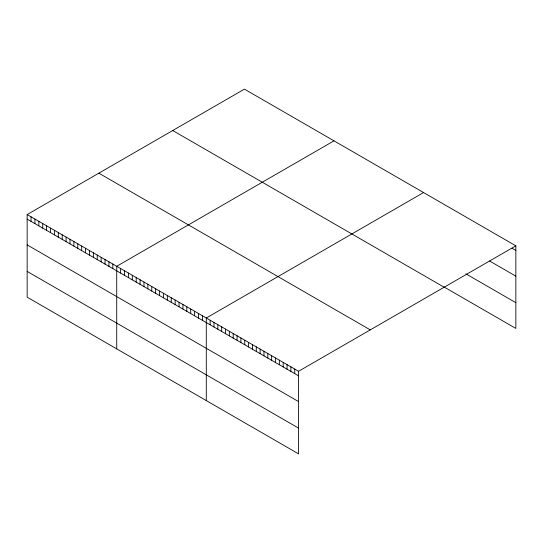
<?xml version="1.0" encoding="UTF-8"?>
<svg xmlns="http://www.w3.org/2000/svg" width="543" height="543" viewBox="0 0 543 543"><rect width="100%" height="100%" fill="white"/><g stroke="black" fill="none" stroke-linecap="round" stroke-linejoin="round"><path stroke-width="0.81" d="M27.15 214.566L298.575 371.276L298.575 453.873L27.15 297.164L27.15 214.566L244.425 89.127L515.85 245.836L515.85 328.434L444.072 286.989M333.993 140.841L116.725 266.28L116.725 348.877M423.567 192.555L206.292 317.994L206.292 400.591M298.575 371.276L515.85 245.836M512.001 248.178L515.85 250.404M489.576 260.979L515.85 276.149M465.86 273.821L515.85 302.682M172.722 130.524L444.154 287.233M98.846 173.176L370.278 329.879M27.15 219.134L298.575 375.844M27.15 244.886L298.575 401.589M27.15 271.412L298.575 428.122M294.734 369.057L294.734 373.625M290.885 366.837L290.885 371.405M287.043 364.618L287.043 369.179M283.195 362.398L283.195 366.959M279.353 360.179L279.353 364.74M275.505 357.959L275.505 362.52M271.663 355.733L271.663 360.301M267.814 353.513L267.814 358.081M263.973 351.294L263.973 355.862M260.124 349.074L260.124 353.642M256.282 346.855L256.282 351.423M252.434 344.635L252.434 349.203M248.592 342.416L248.592 346.984M244.744 340.196L244.744 344.764M240.902 337.977L240.902 342.545M237.053 335.757L237.053 340.318M233.212 333.538L233.212 338.099M229.363 331.318L229.363 335.879M225.521 329.099L225.521 333.66M221.673 326.879L221.673 331.44M217.831 324.653L217.831 329.221M213.983 322.433L213.983 327.001M210.141 320.214L210.141 324.782M202.396 315.748L202.396 320.316M198.5 313.501L198.5 318.062M194.611 311.248L194.611 315.816M190.715 309.001L190.715 313.569M186.819 306.754L186.819 311.322M182.923 304.508L182.923 309.069M179.034 302.254L179.034 306.822M175.138 300.007L175.138 304.575M171.242 297.761L171.242 302.329M167.346 295.514L167.346 300.075M163.457 293.261L163.457 297.829M159.561 291.014L159.561 295.582M155.665 288.767L155.665 293.335M151.768 286.521L151.768 291.082M147.879 284.267L147.879 288.835M143.983 282.021L143.983 286.589M140.087 279.774L140.087 284.335M136.191 277.527L136.191 282.089M132.302 275.274L132.302 279.842M128.406 273.027L128.406 277.595M124.51 270.781L124.51 275.342M120.614 268.534L120.614 273.095M112.829 264.034L112.829 268.602M108.933 261.787L108.933 266.348M105.037 259.54L105.037 264.102M101.141 257.287L101.141 261.855M97.251 255.04L97.251 259.608M93.355 252.794L93.355 257.355M89.459 250.54L89.459 255.108M85.563 248.294L85.563 252.862M81.674 246.047L81.674 250.615M77.778 243.8L77.778 248.361M73.882 241.547L73.882 246.115M69.986 239.3L69.986 243.868M66.097 237.053L66.097 241.621M62.201 234.807L62.201 239.368M58.305 232.553L58.305 237.121M54.409 230.307L54.409 234.875M50.519 228.06L50.519 232.628M46.623 225.813L46.623 230.375M42.727 223.56L42.727 228.128M38.831 221.313L38.831 225.881M34.942 219.067L34.942 223.635M31.046 216.82L31.046 221.381"/></g></svg>
